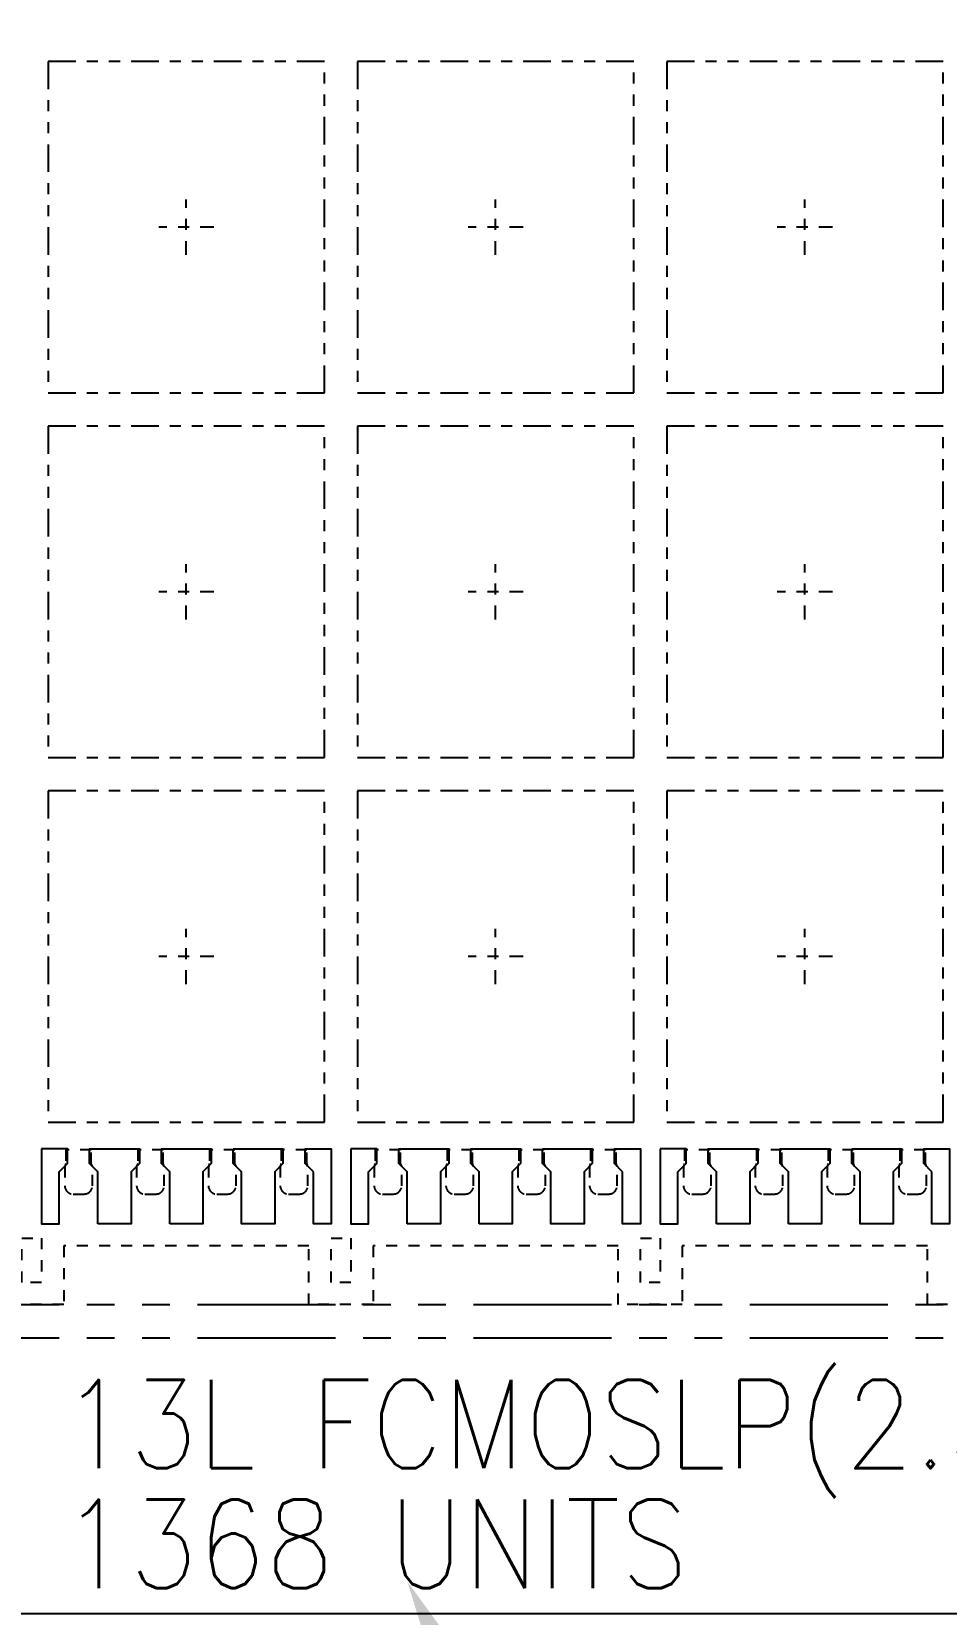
# Model space of a CAD drawing. Extents: x -336 to 28, y -457 to 7.
# Drawn here: x -284.79 to -276.51, y -140.32 to -126 of the extents above; entities that cross this region are included whole.
import ezdxf

# ---------------------------------------------------------------- set-up
doc = ezdxf.new("R2010")
doc.units = 0
doc.header["$MEASUREMENT"] = 0
for name, pattern in [('CENTERX2', [4, 2.5, -0.5, 0.5, -0.5]), ('HIDDEN', [0.375, 0.25, -0.125]), ('PHANTOM', [2.5, 1.25, -0.25, 0.25, -0.25, 0.25, -0.25])]:
    doc.linetypes.add(name, pattern=pattern)
doc.layers.add('1', color=7, linetype='CONTINUOUS')
doc.layers.add('1D', color=4, linetype='CONTINUOUS')
doc.styles.add('ROMANS', font='romans', dxfattribs={"width": 0.85, "height": 0.08})

msp = doc.modelspace()

# ---------------------------------------------------------------- linework, layer by layer
at = {"layer": '1'}
msp.add_line((-46.0362, -140.32), (-294.0362, -140.32), dxfattribs=at)
for points in [[(-284.6962, -136.11), (-284.6962, -136.79), (-284.5362, -136.79), (-284.5362, -136.32), (-284.4612, -136.245), (-284.4612, -136.11)], [(-284.1862, -136.79), (-284.1862, -136.32), (-284.2612, -136.245), (-284.2612, -136.11), (-283.8112, -136.11), (-283.8112, -136.245), (-283.8862, -136.32), (-283.8862, -136.79)], [(-283.5362, -136.79), (-283.5362, -136.32), (-283.6112, -136.245), (-283.6112, -136.11), (-283.1612, -136.11), (-283.1612, -136.245), (-283.2362, -136.32), (-283.2362, -136.79)], [(-282.9612, -136.11), (-282.5112, -136.11), (-282.5112, -136.245), (-282.5862, -136.32), (-282.5862, -136.79), (-282.8862, -136.79), (-282.8862, -136.32), (-282.9612, -136.245)], [(-282.2362, -136.32), (-282.3112, -136.245), (-282.3112, -136.11), (-282.0762, -136.11), (-282.0762, -136.79), (-282.2362, -136.79)], [(-281.8962, -136.11), (-281.8962, -136.79), (-281.7362, -136.79), (-281.7362, -136.32), (-281.6612, -136.245), (-281.6612, -136.11)], [(-281.3862, -136.79), (-281.3862, -136.32), (-281.4612, -136.245), (-281.4612, -136.11), (-281.0112, -136.11), (-281.0112, -136.245), (-281.0862, -136.32), (-281.0862, -136.79)], [(-280.7362, -136.79), (-280.7362, -136.32), (-280.8112, -136.245), (-280.8112, -136.11), (-280.3612, -136.11), (-280.3612, -136.245), (-280.4362, -136.32), (-280.4362, -136.79)], [(-280.1612, -136.11), (-279.7112, -136.11), (-279.7112, -136.245), (-279.7862, -136.32), (-279.7862, -136.79), (-280.0862, -136.79), (-280.0862, -136.32), (-280.1612, -136.245)], [(-279.4362, -136.32), (-279.5112, -136.245), (-279.5112, -136.11), (-279.2762, -136.11), (-279.2762, -136.79), (-279.4362, -136.79)], [(-279.0962, -136.11), (-279.0962, -136.79), (-278.9362, -136.79), (-278.9362, -136.32), (-278.8612, -136.245), (-278.8612, -136.11)], [(-278.5862, -136.79), (-278.5862, -136.32), (-278.6612, -136.245), (-278.6612, -136.11), (-278.2112, -136.11), (-278.2112, -136.245), (-278.2862, -136.32), (-278.2862, -136.79)], [(-277.9362, -136.79), (-277.9362, -136.32), (-278.0112, -136.245), (-278.0112, -136.11), (-277.5612, -136.11), (-277.5612, -136.245), (-277.6362, -136.32), (-277.6362, -136.79)], [(-277.3612, -136.11), (-276.9112, -136.11), (-276.9112, -136.245), (-276.9862, -136.32), (-276.9862, -136.79), (-277.2862, -136.79), (-277.2862, -136.32), (-277.3612, -136.245)], [(-276.6362, -136.32), (-276.7112, -136.245), (-276.7112, -136.11), (-276.4762, -136.11), (-276.4762, -136.79), (-276.6362, -136.79)]]:
    msp.add_lwpolyline(points, close=True, dxfattribs=at)
at = {"layer": '1D', "linetype": 'HIDDEN', "ltscale": 0.2}
for p, q in [((-282.2762, -136.99), (-284.4962, -136.99)), ((-279.4762, -136.99), (-281.6962, -136.99)), ((-276.6762, -136.99), (-278.8962, -136.99))]:
    msp.add_line(p, q, dxfattribs=at)
at = {"layer": '1D', "color": 2, "linetype": 'PHANTOM'}
for points in [[(-236.7862, -74.82), (-290.7862, -74.82, -0.0990195), (-291.5554, -74.6662, 0.9166595), (-292.7092, -76.8734, -0.2559241), (-291.7862, -78.5587), (-291.7862, -103.5814, -0.2559241), (-292.7092, -105.2667, 0.5477226), (-292.7092, -107.3734, -0.2559241), (-291.7862, -109.0587), (-291.7862, -134.0814, -0.2559241), (-292.7092, -135.7667, 0.9166595), (-291.5554, -137.9739, -0.0990195), (-290.7862, -137.82), (-236.7862, -137.82, -0.0990195), (-236.0169, -137.9739, 0.9166595), (-234.8631, -135.7667, -0.2559241), (-235.7862, -134.0814), (-235.7862, -109.0587, -0.2559241), (-234.8631, -107.3734, 0.5477226), (-234.8631, -105.2667, -0.2559241), (-235.7862, -103.5814), (-235.7862, -78.5587, -0.2559241), (-234.8631, -76.8734, 0.9166595), (-236.0169, -74.6662, -0.0990195)], [(-236.7862, -75.12), (-290.7862, -75.12, -0.0990195), (-291.6708, -74.9431, 0.9166595), (-292.5477, -76.6206, -0.2559241), (-291.4862, -78.5587), (-291.4862, -103.5814, -0.2559241), (-292.5477, -105.5195, 0.5477226), (-292.5477, -107.1206, -0.2559241), (-291.4862, -109.0587), (-291.4862, -134.0814, -0.2559241), (-292.5477, -136.0195, 0.9166595), (-291.6708, -137.697, -0.0990195), (-290.7862, -137.52), (-236.7862, -137.52, -0.0990195), (-235.9015, -137.697, 0.9166595), (-235.0246, -136.0195, -0.2559241), (-236.0862, -134.0814), (-236.0862, -109.0587, -0.2559241), (-235.0246, -107.1206, 0.5477226), (-235.0246, -105.5195, -0.2559241), (-236.0862, -103.5814), (-236.0862, -78.5587, -0.2559241), (-235.0246, -76.6206, 0.9166595), (-235.9015, -74.9431, -0.0990195)]]:
    msp.add_lwpolyline(points, format="xyb", close=True, dxfattribs=at)
at = {"layer": '1D', "color": 2, "linetype": 'PHANTOM', "ltscale": 0.2}
for points in [[(-282.1362, -126.27), (-284.6362, -126.27), (-284.6362, -129.27), (-282.1362, -129.27)], [(-279.3362, -126.27), (-281.8362, -126.27), (-281.8362, -129.27), (-279.3362, -129.27)], [(-276.5362, -126.27), (-279.0362, -126.27), (-279.0362, -129.27), (-276.5362, -129.27)], [(-282.1362, -129.57), (-284.6362, -129.57), (-284.6362, -132.57), (-282.1362, -132.57)], [(-279.3362, -129.57), (-281.8362, -129.57), (-281.8362, -132.57), (-279.3362, -132.57)], [(-276.5362, -129.57), (-279.0362, -129.57), (-279.0362, -132.57), (-276.5362, -132.57)], [(-282.1362, -132.87), (-284.6362, -132.87), (-284.6362, -135.87), (-282.1362, -135.87)], [(-279.3362, -132.87), (-281.8362, -132.87), (-281.8362, -135.87), (-279.3362, -135.87)], [(-276.5362, -132.87), (-279.0362, -132.87), (-279.0362, -135.87), (-276.5362, -135.87)]]:
    msp.add_lwpolyline(points, close=True, dxfattribs=at)
at = {"layer": '1D', "linetype": 'CENTERX2', "ltscale": 0.05}
for points in [[(-283.3862, -128.02), (-283.3862, -127.52)], [(-280.5862, -128.02), (-280.5862, -127.52)], [(-277.7862, -128.02), (-277.7862, -127.52)], [(-283.1362, -127.77), (-283.6362, -127.77)], [(-280.3362, -127.77), (-280.8362, -127.77)], [(-277.5362, -127.77), (-278.0362, -127.77)], [(-283.3862, -131.32), (-283.3862, -130.82)], [(-280.5862, -131.32), (-280.5862, -130.82)], [(-277.7862, -131.32), (-277.7862, -130.82)], [(-283.1362, -131.07), (-283.6362, -131.07)], [(-280.3362, -131.07), (-280.8362, -131.07)], [(-277.5362, -131.07), (-278.0362, -131.07)], [(-283.3862, -134.62), (-283.3862, -134.12)], [(-280.5862, -134.62), (-280.5862, -134.12)], [(-277.7862, -134.62), (-277.7862, -134.12)], [(-283.1362, -134.37), (-283.6362, -134.37)], [(-280.3362, -134.37), (-280.8362, -134.37)], [(-277.5362, -134.37), (-278.0362, -134.37)]]:
    msp.add_lwpolyline(points, dxfattribs=at)
at = {"layer": '1D', "linetype": 'HIDDEN', "ltscale": 0.2}
for points in [[(-284.2362, -136.445), (-284.2362, -136.27), (-284.2462, -136.245), (-284.2462, -136.245), (-284.2462, -136.12), (-284.4762, -136.12), (-284.4762, -136.245), (-284.4762, -136.245), (-284.4862, -136.27), (-284.4862, -136.445, 0.4142136), (-284.4112, -136.52), (-284.3112, -136.52, 0.4142136)], [(-283.5862, -136.445), (-283.5862, -136.27), (-283.5962, -136.245), (-283.5962, -136.245), (-283.5962, -136.12), (-283.8262, -136.12), (-283.8262, -136.245), (-283.8262, -136.245), (-283.8362, -136.27), (-283.8362, -136.445, 0.4142136), (-283.7612, -136.52), (-283.6612, -136.52, 0.4142136)], [(-282.9362, -136.445), (-282.9362, -136.27), (-282.9462, -136.245), (-282.9462, -136.245), (-282.9462, -136.12), (-283.1762, -136.12), (-283.1762, -136.245), (-283.1762, -136.245), (-283.1862, -136.27), (-283.1862, -136.445, 0.4142136), (-283.1112, -136.52), (-283.0112, -136.52, 0.4142136)], [(-282.2862, -136.445), (-282.2862, -136.27), (-282.2962, -136.245), (-282.2962, -136.245), (-282.2962, -136.12), (-282.5262, -136.12), (-282.5262, -136.245), (-282.5262, -136.245), (-282.5362, -136.27), (-282.5362, -136.445, 0.4142136), (-282.4612, -136.52), (-282.3612, -136.52, 0.4142136)], [(-281.4362, -136.445), (-281.4362, -136.27), (-281.4462, -136.245), (-281.4462, -136.245), (-281.4462, -136.12), (-281.6762, -136.12), (-281.6762, -136.245), (-281.6762, -136.245), (-281.6862, -136.27), (-281.6862, -136.445, 0.4142136), (-281.6112, -136.52), (-281.5112, -136.52, 0.4142136)], [(-280.7862, -136.445), (-280.7862, -136.27), (-280.7962, -136.245), (-280.7962, -136.245), (-280.7962, -136.12), (-281.0262, -136.12), (-281.0262, -136.245), (-281.0262, -136.245), (-281.0362, -136.27), (-281.0362, -136.445, 0.4142136), (-280.9612, -136.52), (-280.8612, -136.52, 0.4142136)], [(-280.1362, -136.445), (-280.1362, -136.27), (-280.1462, -136.245), (-280.1462, -136.245), (-280.1462, -136.12), (-280.3762, -136.12), (-280.3762, -136.245), (-280.3762, -136.245), (-280.3862, -136.27), (-280.3862, -136.445, 0.4142136), (-280.3112, -136.52), (-280.2112, -136.52, 0.4142136)], [(-279.4862, -136.445), (-279.4862, -136.27), (-279.4962, -136.245), (-279.4962, -136.245), (-279.4962, -136.12), (-279.7262, -136.12), (-279.7262, -136.245), (-279.7262, -136.245), (-279.7362, -136.27), (-279.7362, -136.445, 0.4142136), (-279.6612, -136.52), (-279.5612, -136.52, 0.4142136)], [(-278.6362, -136.445), (-278.6362, -136.27), (-278.6462, -136.245), (-278.6462, -136.245), (-278.6462, -136.12), (-278.8762, -136.12), (-278.8762, -136.245), (-278.8762, -136.245), (-278.8862, -136.27), (-278.8862, -136.445, 0.4142136), (-278.8112, -136.52), (-278.7112, -136.52, 0.4142136)], [(-277.9862, -136.445), (-277.9862, -136.27), (-277.9962, -136.245), (-277.9962, -136.245), (-277.9962, -136.12), (-278.2262, -136.12), (-278.2262, -136.245), (-278.2262, -136.245), (-278.2362, -136.27), (-278.2362, -136.445, 0.4142136), (-278.1612, -136.52), (-278.0612, -136.52, 0.4142136)], [(-277.3362, -136.445), (-277.3362, -136.27), (-277.3462, -136.245), (-277.3462, -136.245), (-277.3462, -136.12), (-277.5762, -136.12), (-277.5762, -136.245), (-277.5762, -136.245), (-277.5862, -136.27), (-277.5862, -136.445, 0.4142136), (-277.5112, -136.52), (-277.4112, -136.52, 0.4142136)], [(-276.6862, -136.445), (-276.6862, -136.27), (-276.6962, -136.245), (-276.6962, -136.245), (-276.6962, -136.12), (-276.9262, -136.12), (-276.9262, -136.245), (-276.9262, -136.245), (-276.9362, -136.27), (-276.9362, -136.445, 0.4142136), (-276.8612, -136.52), (-276.7612, -136.52, 0.4142136)]]:
    msp.add_lwpolyline(points, format="xyb", close=True, dxfattribs=at)
for points in [[(-284.8762, -136.92), (-284.6962, -136.92), (-284.6962, -137.32), (-284.8762, -137.32)], [(-282.0762, -136.92), (-281.8962, -136.92), (-281.8962, -137.32), (-282.0762, -137.32)], [(-279.2762, -136.92), (-279.0962, -136.92), (-279.0962, -137.32), (-279.2762, -137.32)]]:
    msp.add_lwpolyline(points, close=True, dxfattribs=at)
for points in [[(-284.4962, -136.99), (-284.4962, -137.52), (-285.0762, -137.52), (-285.0762, -136.99)], [(-281.6962, -136.99), (-281.6962, -137.52), (-282.2762, -137.52), (-282.2762, -136.99)], [(-278.8962, -136.99), (-278.8962, -137.52), (-279.4762, -137.52), (-279.4762, -136.99)], [(-276.0962, -136.99), (-276.0962, -137.52), (-276.6762, -137.52), (-276.6762, -136.99)]]:
    msp.add_lwpolyline(points, dxfattribs=at)
at = {"layer": '1D'}
msp.add_solid([(-280.4762, -142.9557), (-281.386, -140.027), (-279.5756, -142.5023)], dxfattribs=at)

# ---------------------------------------------------------------- texts
at = {"layer": '1D', "style": 'ROMANS', "width": 0.9}
for s, p in [('13L FCMOSLP(2.5X3)-HD-V2', (-284.5185, -139.0018)), ('1368 UNITS', (-284.5185, -140.0861))]:
    msp.add_text(s, height=0.8, dxfattribs=at).set_placement(p)

doc.saveas('drawing.dxf')
